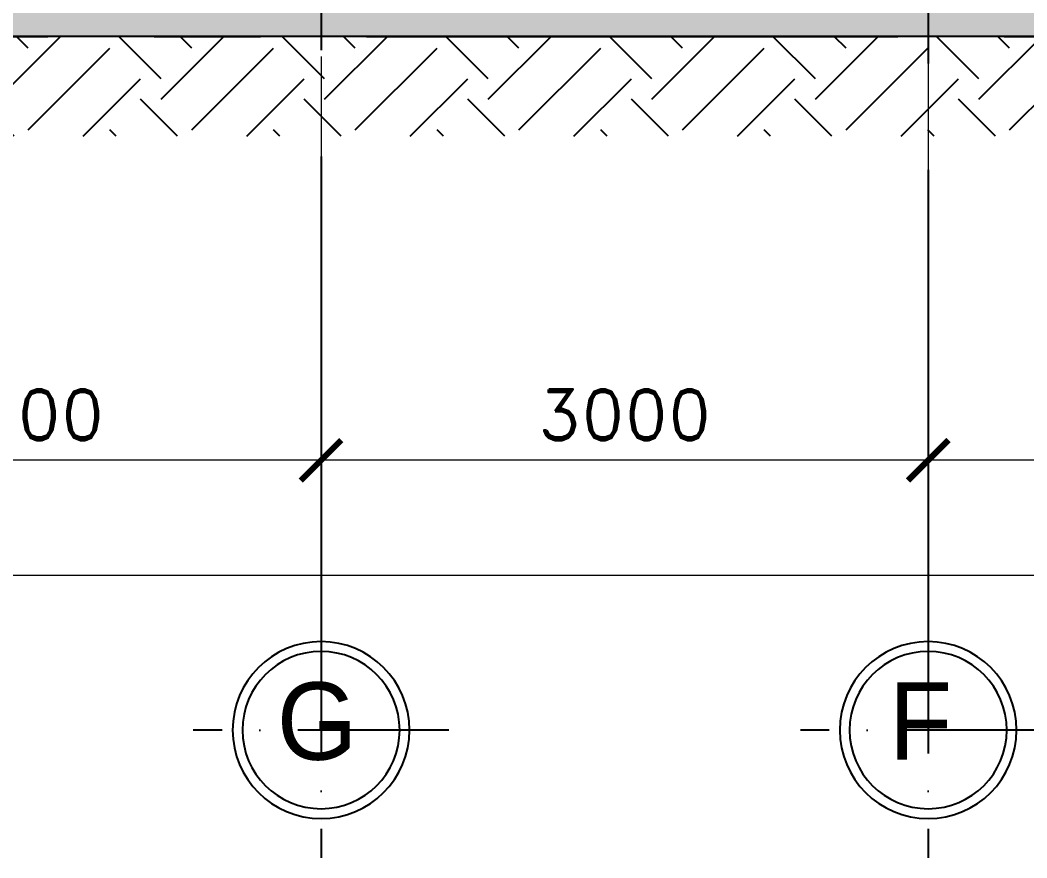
# Model space of a CAD drawing. Header units: inches. Extents: x 452443 to 881249, y 975131 to 1198310.
# Drawn here: x 748874 to 753848, y 1031102 to 1035241 of the extents above; entities that cross this region are included whole.
import ezdxf
from ezdxf.enums import TextEntityAlignment as Align

# ---------------------------------------------------------------- set-up
doc = ezdxf.new("R2010")
doc.units = ezdxf.units.IN
doc.header["$LTSCALE"] = 3.5
doc.header["$MEASUREMENT"] = 0
doc.linetypes.add('ACAD_ISO10W100', pattern=[18, 12, -3, 0, -3])
doc.linetypes.add('CENTER', pattern=[2, 1.25, -0.25, 0.25, -0.25])
for name, color, linetype in [('DOOR-84', 84, 'Continuous'), ('hatch', 4, 'Continuous'), ('Netthay_126', 126, 'Continuous'), ('NOI THAT', 42, 'Continuous'), ('text', 3, 'Continuous'), ('thuocdo', 3, 'Continuous'), ('Truc', 252, 'Continuous'), ('VISIONABLE-LINE126', 126, 'Continuous')]:
    doc.layers.add(name, color=color, linetype=linetype)
doc.styles.add('romand', font='romand.shx')
doc.styles.add('STYLE5', font='VAVON_.TTF')
doc.dimstyles.new('TL100', dxfattribs={"dimscale": 100, "dimtxt": 2.5, "dimasz": 2, "dimexe": 2, "dimexo": 1, "dimgap": 1, "dimtad": 1, "dimdec": 0, "dimzin": 0, "dimdsep": 46, "dimtxsty": 'romand', "dimblk": 'ARCHTICK', "dimcen": 2, "dimdle": 2, "dimclrd": 256, "dimclre": 256, "dimclrt": 7, "dimadec": 0, "dimazin": 0, "dimtfac": 0.004, "dimtdec": 0, "dimtmove": 2, "dimatfit": 3, "dimfxl": 1, "dimtolj": 1, "dimtzin": 0, "dimlwd": 20, "dimlwe": 20, "dimarcsym": 1})

# ---------------------------------------------------------------- blocks, each defined once
blk = doc.blocks.new('truc tron')
at = {"layer": 'DOOR-84', "linetype": 'ACAD_ISO10W100', "ltscale": 20}
for p, q in [((0, -710.4), (0, 710.4)), ((710.4, 0), (-710.4, 0))]:
    blk.add_line(p, q, dxfattribs=at)
at = {"layer": 'DOOR-84', "linetype": 'Continuous'}
blk.add_circle((0, 0), 491.8, dxfattribs=at)
at = {"layer": 'NOI THAT', "linetype": 'Continuous'}
blk.add_circle((0, 0), 437.2, dxfattribs=at)
blk = doc.blocks.new('_ArchTick')
at = {"color": 0, "linetype": 'ByBlock', "const_width": 0.15}
blk.add_lwpolyline([(-0.5, -0.5), (0.5, 0.5)], dxfattribs=at)
blk = doc.blocks.new('*D2243')
at = {"layer": 'DEFPOINTS', "color": 0}
for p in [(753360.5, 1035160.4), (755860.5, 1035160.4), (753360.5, 1033066.1)]:
    blk.add_point(p, dxfattribs=at)
at = {"layer": 'thuocdo', "lineweight": 20}
for p, q in [((753360.5, 1035060.4), (753360.5, 1032866.1)), ((755860.5, 1035060.4), (755860.5, 1032866.1)), ((756060.5, 1033066.1), (753160.5, 1033066.1))]:
    blk.add_line(p, q, dxfattribs=at)
at = {"layer": 'thuocdo', "lineweight": 20, "xscale": 200, "yscale": 200, "zscale": 200, "rotation": 180}
blk.add_blockref('_ArchTick', (753360.5, 1033066.1), dxfattribs=at)
at = {"layer": 'thuocdo', "lineweight": 20, "xscale": 200, "yscale": 200, "zscale": 200}
blk.add_blockref('_ArchTick', (755860.5, 1033066.1), dxfattribs=at)
at = {"layer": 'thuocdo', "color": 7, "insert": (754610.5, 1033291.1), "char_height": 250, "attachment_point": 5, "style": 'romand'}
blk.add_mtext('\\A1;2500', dxfattribs=at)
blk = doc.blocks.new('*D2244')
at = {"layer": 'DEFPOINTS', "color": 0}
for p in [(750360.5, 1035160.4), (753360.5, 1035160.4), (750360.5, 1033066.1)]:
    blk.add_point(p, dxfattribs=at)
at = {"layer": 'thuocdo', "lineweight": 20}
for p, q in [((750360.5, 1035060.4), (750360.5, 1032866.1)), ((753360.5, 1035060.4), (753360.5, 1032866.1)), ((753560.5, 1033066.1), (750160.5, 1033066.1))]:
    blk.add_line(p, q, dxfattribs=at)
at = {"layer": 'thuocdo', "lineweight": 20, "xscale": 200, "yscale": 200, "zscale": 200, "rotation": 180}
blk.add_blockref('_ArchTick', (750360.5, 1033066.1), dxfattribs=at)
at = {"layer": 'thuocdo', "lineweight": 20, "xscale": 200, "yscale": 200, "zscale": 200}
blk.add_blockref('_ArchTick', (753360.5, 1033066.1), dxfattribs=at)
at = {"layer": 'thuocdo', "color": 7, "insert": (751860.5, 1033291.1), "char_height": 250, "attachment_point": 5, "style": 'romand'}
blk.add_mtext('\\A1;3000', dxfattribs=at)
blk = doc.blocks.new('*D2245')
at = {"layer": 'DEFPOINTS', "color": 0}
for p in [(747360.5, 1035160.4), (750360.5, 1035160.4), (747360.5, 1033066.1)]:
    blk.add_point(p, dxfattribs=at)
at = {"layer": 'thuocdo', "lineweight": 20}
for p, q in [((747360.5, 1035060.4), (747360.5, 1032866.1)), ((750360.5, 1035060.4), (750360.5, 1032866.1)), ((750560.5, 1033066.1), (747160.5, 1033066.1))]:
    blk.add_line(p, q, dxfattribs=at)
at = {"layer": 'thuocdo', "lineweight": 20, "xscale": 200, "yscale": 200, "zscale": 200, "rotation": 180}
blk.add_blockref('_ArchTick', (747360.5, 1033066.1), dxfattribs=at)
at = {"layer": 'thuocdo', "lineweight": 20, "xscale": 200, "yscale": 200, "zscale": 200}
blk.add_blockref('_ArchTick', (750360.5, 1033066.1), dxfattribs=at)
at = {"layer": 'thuocdo', "color": 7, "insert": (748860.5, 1033291.1), "char_height": 250, "attachment_point": 5, "style": 'romand'}
blk.add_mtext('\\A1;3000', dxfattribs=at)
blk = doc.blocks.new('*D2246')
at = {"layer": 'DEFPOINTS', "color": 0}
for p in [(747360.5, 1033525.5), (768860.5, 1033525.5), (747360.5, 1032496.4)]:
    blk.add_point(p, dxfattribs=at)
at = {"layer": 'thuocdo', "lineweight": 20}
for p, q in [((747360.5, 1033425.5), (747360.5, 1032296.4)), ((768860.5, 1033425.5), (768860.5, 1032296.4)), ((769060.5, 1032496.4), (747160.5, 1032496.4))]:
    blk.add_line(p, q, dxfattribs=at)
at = {"layer": 'thuocdo', "lineweight": 20, "xscale": 200, "yscale": 200, "zscale": 200, "rotation": 180}
blk.add_blockref('_ArchTick', (747360.5, 1032496.4), dxfattribs=at)
at = {"layer": 'thuocdo', "lineweight": 20, "xscale": 200, "yscale": 200, "zscale": 200}
blk.add_blockref('_ArchTick', (768860.5, 1032496.4), dxfattribs=at)
at = {"layer": 'thuocdo', "color": 7, "insert": (758110.5, 1032721.4), "char_height": 250, "attachment_point": 5, "style": 'romand'}
blk.add_mtext('\\A1;21500', dxfattribs=at)

msp = doc.modelspace()

# ---------------------------------------------------------------- hatches: boundary and pattern name
at = {"layer": 'hatch'}
h = msp.add_hatch(dxfattribs=at)
h.set_pattern_fill('AR-SAND', color=256, scale=7)
h.set_pattern_definition([(37.5, (687209.96, 926872.92), (-11.2002, 342.58927), [0, -270.256, 0, -302.26, 0, -288.925]), (7.5, (687209.96, 926872.92), (314.6663, 501.7776), [0, -145.796, 0, -243.586, 0, -93.345]), (327.5, (686991.26, 926872.92), (553.69466, 1.006), [0, -88.9, 0, -320.04, 0, -417.83]), (317.5, (686991.26, 926872.9), (534.4895, 156.0505), [0, -44.45, 0, -209.804, 0, -240.03])])
h.paths.add_polyline_path([(747560.5, 1036210.4), (747560.5, 1035160.4), (768760.5, 1035160.4), (768760.5, 1036210.4)])
h = msp.add_hatch(dxfattribs=at)
h.set_pattern_fill('EARTH', color=256, scale=90, angle=45)
h.set_pattern_definition([(45, (825037.43, 965039.04), (6e-14, 808.223), [571.5, -571.5]), (45, (824885.9, 965190.6), (6e-14, 808.223), [571.5, -571.5]), (45, (824734.35, 965342.1), (6e-14, 808.223), [571.5, -571.5]), (135, (824734.35, 965443.15), (-808.223, 6e-14), [571.5, -571.5]), (135, (824885.9, 965594.7), (-808.223, 6e-14), [571.5, -571.5]), (135, (825037.43, 965746.23), (-808.223, 6e-14), [571.5, -571.5])])
h.paths.add_polyline_path([(772011.6, 1035160.4), (771360.5, 1035160.4), (771360.5, 1034860.4), (771160.5, 1034860.4), (771160.5, 1035154.5), (772236.9, 1035160.4), (769760.5, 1035160.4), (769760.5, 1034860.4), (769560.5, 1034860.4), (769560.5, 1035160.4), (746885, 1035160.4), (746885, 1034667), (772011.6, 1034667)])

# ---------------------------------------------------------------- linework, layer by layer
at = {"layer": 'Netthay_126'}
msp.add_lwpolyline([(761860.5, 1035160.4), (747360.5, 1035160.4)], dxfattribs=at)
at = {"layer": 'Truc', "linetype": 'CENTER', "ltscale": 600}
msp.add_line((746385.7, 1035160.4), (772262.8, 1035160.4), dxfattribs=at)
for points in [[(750360.5, 1055566.8), (750360.5, 1032254.2)], [(753360.5, 1055501.3), (753360.5, 1032188.8)]]:
    msp.add_lwpolyline(points, dxfattribs=at)

# ---------------------------------------------------------------- block references
at = {"layer": 'VISIONABLE-LINE126', "linetype": 'Continuous', "xscale": -0.8886240000138059, "yscale": 0.8886240000138059, "zscale": 0.8886240000138059, "rotation": 180}
for p in [(750360.5, 1031733.3), (753360.5, 1031733.3)]:
    msp.add_blockref('truc tron', p, dxfattribs=at)

# ---------------------------------------------------------------- texts
at = {"layer": 'text', "linetype": 'Continuous', "style": 'STYLE5'}
for s, p in [('G', (750340.8, 1031586.6)), ('F', (753323.2, 1031586.6))]:
    msp.add_text(s, height=382.5, dxfattribs=at).set_placement(p, align=Align.CENTER)

# ---------------------------------------------------------------- dimensions: what is measured, and where the dimension line sits
at = {"layer": 'thuocdo'}
for base, p1, p2, picture, middle in [((747360.5, 1033066.1), (750360.5, 1035160.4), (747360.5, 1035160.4), '*D2245', (748860.5, 1033291.1)), ((750360.5, 1033066.1), (753360.5, 1035160.4), (750360.5, 1035160.4), '*D2244', (751860.5, 1033291.1)), ((753360.5, 1033066.1), (755860.5, 1035160.4), (753360.5, 1035160.4), '*D2243', (754610.5, 1033291.1)), ((747360.5, 1032496.4), (768860.5, 1033525.5), (747360.5, 1033525.5), '*D2246', (758110.5, 1032721.4))]:
    dim = msp.add_linear_dim(base=base, p1=p1, p2=p2, angle=180, dimstyle='TL100', override={"dimfxl": 10, "dimarcsym": 1}, dxfattribs=at)
    dim.commit()
    dim.dimension.update_dxf_attribs({"geometry": picture, "text_midpoint": middle})

doc.saveas('drawing.dxf')
